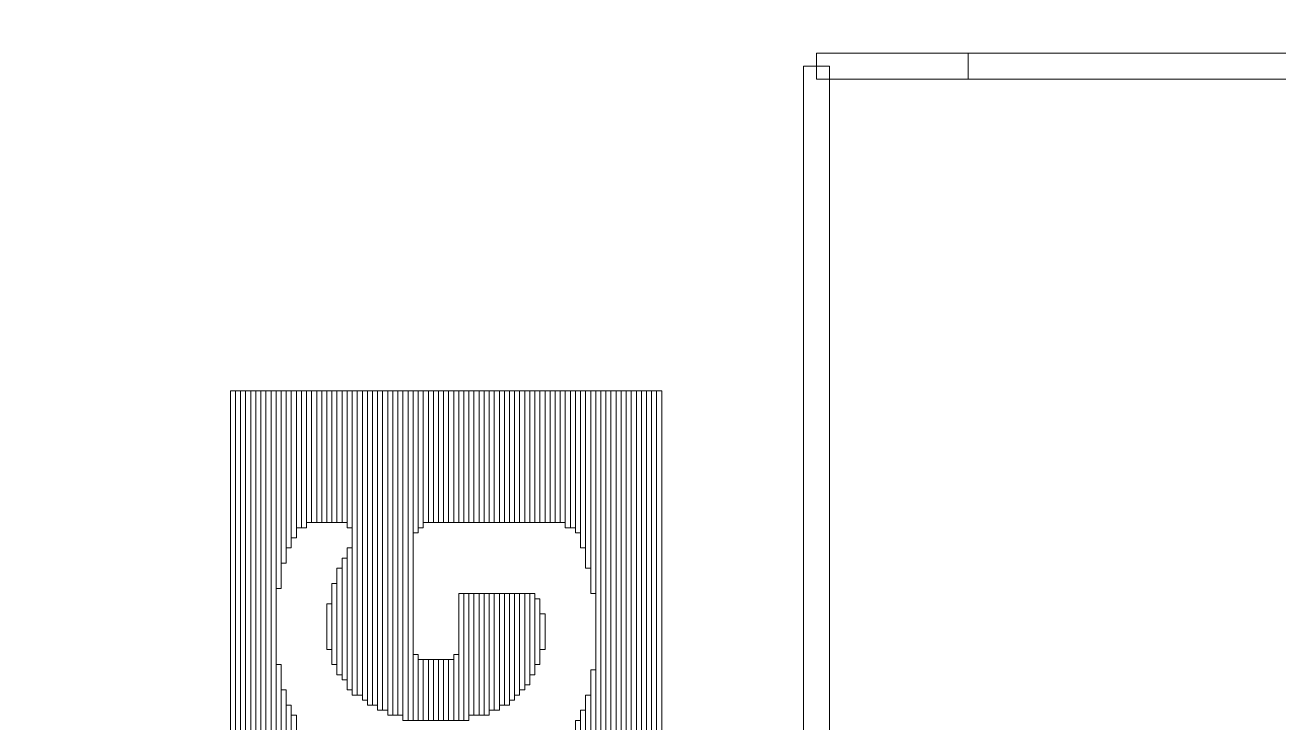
# Model space of a CAD drawing. Header units: millimetres. Extents: x -90 to 99, y -65 to 67.
# Drawn here: x -59.92 to -53.65, y -60.11 to -56.61 of the extents above; entities that cross this region are included whole.
import ezdxf

# ---------------------------------------------------------------- set-up
doc = ezdxf.new("R2010")
doc.units = ezdxf.units.MM
doc.header["$MEASUREMENT"] = 0
for name, color, linetype in [('BG_OUTLINE', 7, 'Continuous'), ('MA_PEN3', 7, 'Continuous'), ('PG_SILKSCREEN_TOP', 7, 'Continuous')]:
    doc.layers.add(name, color=color, linetype=linetype)

msp = doc.modelspace()

# ---------------------------------------------------------------- linework, layer by layer
at = {"layer": 'BG_OUTLINE', "color": 3, "lineweight": 9}
msp.add_open_spline([(-71.7269, -61.8795), (-71.7269, -61.8795), (-71.7343, 42.2681), (-71.7343, 42.2681), (-71.7343, 42.2681), (-71.7348, 43.0066), (-71.4419, 43.715), (-70.92, 44.2375), (-70.92, 44.2375), (-70.3982, 44.76), (-69.6866, 45.0538), (-68.9482, 45.0543), (-68.9482, 45.0543), (-68.9482, 45.0543), (75.2046, 45.0543), (75.2046, 45.0543), (75.2046, 45.0543), (76.8319, 45.0552), (78.1763, 43.7805), (78.2661, 42.1556), (78.2661, 42.1556), (78.2661, 42.1556), (78.2661, 31.2814), (78.2661, 31.2814), (78.2661, 31.2814), (78.2661, 31.2814), (72.2646, 31.2814), (72.2646, 31.2814), (72.2646, 31.2814), (72.2646, 31.2814), (72.2646, 26.9814), (72.2646, 26.9814), (72.2646, 26.9814), (72.2646, 26.9814), (78.2661, 26.9814), (78.2661, 26.9814), (78.2661, 26.9814), (78.2661, 26.9814), (78.2661, 18.6553), (78.2661, 18.6553), (78.2661, 18.6553), (78.2661, 18.6553), (72.2496, 18.6553), (72.2496, 18.6553), (72.2496, 18.6553), (72.2496, 18.6553), (72.2496, 14.3553), (72.2496, 14.3553), (72.2496, 14.3553), (72.2496, 14.3553), (78.2661, 14.3553), (78.2661, 14.3553), (78.2661, 14.3553), (78.2661, 14.3553), (78.2661, 9.255), (78.2661, 9.255), (78.2661, 9.255), (78.2661, 9.255), (72.2648, 9.255), (72.2648, 9.255), (72.2648, 9.255), (72.2648, 9.255), (72.2648, 4.955), (72.2648, 4.955), (72.2648, 4.955), (72.2648, 4.955), (78.2661, 4.955), (78.2661, 4.955), (78.2661, 4.955), (78.2661, 4.955), (78.2661, -3.3762), (78.2661, -3.3762), (78.2661, -3.3762), (78.2661, -3.3762), (72.2445, -3.3762), (72.2445, -3.3762), (72.2445, -3.3762), (72.2445, -3.3762), (72.2445, -7.6762), (72.2445, -7.6762), (72.2445, -7.6762), (72.2445, -7.6762), (78.2661, -7.6762), (78.2661, -7.6762), (78.2661, -7.6762), (78.2661, -7.6762), (78.2661, -12.7615), (78.2661, -12.7615), (78.2661, -12.7615), (78.2661, -12.7615), (72.2651, -12.7615), (72.2651, -12.7615), (72.2651, -12.7615), (72.2651, -12.7615), (72.2651, -17.0615), (72.2651, -17.0615), (72.2651, -17.0615), (72.2651, -17.0615), (78.2661, -17.0615), (78.2661, -17.0615), (78.2661, -17.0615), (78.2661, -17.0615), (78.2661, -25.4097), (78.2661, -25.4097), (78.2661, -25.4097), (78.2661, -25.4097), (72.2656, -25.4097), (72.2656, -25.4097), (72.2656, -25.4097), (72.2656, -25.4097), (72.2656, -29.7097), (72.2656, -29.7097), (72.2656, -29.7097), (72.2656, -29.7097), (78.2661, -29.7097), (78.2661, -29.7097), (78.2661, -29.7097), (78.2661, -29.7097), (78.2661, -34.793), (78.2661, -34.793), (78.2661, -34.793), (78.2661, -34.793), (72.2679, -34.793), (72.2679, -34.793), (72.2679, -34.793), (72.2679, -34.793), (72.2679, -39.0929), (72.2679, -39.0929), (72.2679, -39.0929), (72.2679, -39.0929), (78.2661, -39.0929), (78.2661, -39.0929), (78.2661, -39.0929), (78.2661, -39.0929), (78.2661, -47.4269), (78.2661, -47.4269), (78.2661, -47.4269), (78.2661, -47.4269), (72.2679, -47.4269), (72.2679, -47.4269), (72.2679, -47.4269), (72.2679, -47.4269), (72.2679, -51.7269), (72.2679, -51.7269), (72.2679, -51.7269), (72.2679, -51.7269), (78.2661, -51.7269), (78.2661, -51.7269), (78.2661, -51.7269), (78.2661, -51.7269), (78.2661, -51.8138), (78.2661, -51.8138), (78.2661, -51.8138), (78.2661, -51.8138), (78.2656, -61.8468), (78.2656, -61.8468), (78.2656, -61.8468), (78.2661, -62.6669), (77.9407, -63.4536), (77.3612, -64.0339), (77.3612, -64.0339), (76.7817, -64.6142), (75.9915, -64.9405), (75.1713, -64.941), (75.1713, -64.941), (75.1713, -64.941), (-68.6609, -64.9456), (-68.6609, -64.9456), (-68.6609, -64.9456), (-69.4735, -64.9461), (-70.2531, -64.6237), (-70.8281, -64.0495), (-70.8281, -64.0495), (-71.4031, -63.4752), (-71.7264, -62.6922), (-71.7269, -61.8795)], degree=3, knots=[0, 0, 0, 0, 0.022727, 0.022727, 0.022727, 0.022727, 0.045455, 0.045455, 0.045455, 0.045455, 0.068182, 0.068182, 0.068182, 0.068182, 0.090909, 0.090909, 0.090909, 0.090909, 0.113636, 0.113636, 0.113636, 0.113636, 0.136364, 0.136364, 0.136364, 0.136364, 0.159091, 0.159091, 0.159091, 0.159091, 0.181818, 0.181818, 0.181818, 0.181818, 0.204545, 0.204545, 0.204545, 0.204545, 0.227273, 0.227273, 0.227273, 0.227273, 0.25, 0.25, 0.25, 0.25, 0.272727, 0.272727, 0.272727, 0.272727, 0.295455, 0.295455, 0.295455, 0.295455, 0.318182, 0.318182, 0.318182, 0.318182, 0.340909, 0.340909, 0.340909, 0.340909, 0.363636, 0.363636, 0.363636, 0.363636, 0.386364, 0.386364, 0.386364, 0.386364, 0.409091, 0.409091, 0.409091, 0.409091, 0.431818, 0.431818, 0.431818, 0.431818, 0.454545, 0.454545, 0.454545, 0.454545, 0.477273, 0.477273, 0.477273, 0.477273, 0.5, 0.5, 0.5, 0.5, 0.522727, 0.522727, 0.522727, 0.522727, 0.545455, 0.545455, 0.545455, 0.545455, 0.568182, 0.568182, 0.568182, 0.568182, 0.590909, 0.590909, 0.590909, 0.590909, 0.613636, 0.613636, 0.613636, 0.613636, 0.636364, 0.636364, 0.636364, 0.636364, 0.659091, 0.659091, 0.659091, 0.659091, 0.681818, 0.681818, 0.681818, 0.681818, 0.704545, 0.704545, 0.704545, 0.704545, 0.727273, 0.727273, 0.727273, 0.727273, 0.75, 0.75, 0.75, 0.75, 0.772727, 0.772727, 0.772727, 0.772727, 0.795455, 0.795455, 0.795455, 0.795455, 0.818182, 0.818182, 0.818182, 0.818182, 0.840909, 0.840909, 0.840909, 0.840909, 0.863636, 0.863636, 0.863636, 0.863636, 0.886364, 0.886364, 0.886364, 0.886364, 0.909091, 0.909091, 0.909091, 0.909091, 0.931818, 0.931818, 0.931818, 0.931818, 0.954545, 0.954545, 0.954545, 0.954545, 0.977273, 0.977273, 0.977273, 0.977273, 1, 1, 1, 1], dxfattribs=at)
at = {"layer": 'MA_PEN3', "color": 5, "lineweight": 9}
for points in [[(-58.8692, -64.463), (-58.8692, -64.463), (-58.8946, -64.463), (-58.8946, -64.463), (-58.8946, -64.463), (-58.8946, -64.463), (-58.8946, -58.4432), (-58.8946, -58.4432), (-58.8946, -58.4432), (-58.8946, -58.4432), (-58.8692, -58.4432), (-58.8692, -58.4432), (-58.8692, -58.4432), (-58.8692, -58.4432), (-58.8692, -64.463), (-58.8692, -64.463)], [(-58.8438, -64.463), (-58.8438, -64.463), (-58.8692, -64.463), (-58.8692, -64.463), (-58.8692, -64.463), (-58.8692, -64.463), (-58.8692, -58.4432), (-58.8692, -58.4432), (-58.8692, -58.4432), (-58.8692, -58.4432), (-58.8438, -58.4432), (-58.8438, -58.4432), (-58.8438, -58.4432), (-58.8438, -58.4432), (-58.8438, -64.463), (-58.8438, -64.463)], [(-58.8184, -64.463), (-58.8184, -64.463), (-58.8438, -64.463), (-58.8438, -64.463), (-58.8438, -64.463), (-58.8438, -64.463), (-58.8438, -58.4432), (-58.8438, -58.4432), (-58.8438, -58.4432), (-58.8438, -58.4432), (-58.8184, -58.4432), (-58.8184, -58.4432), (-58.8184, -58.4432), (-58.8184, -58.4432), (-58.8184, -64.463), (-58.8184, -64.463)], [(-58.793, -64.463), (-58.793, -64.463), (-58.8184, -64.463), (-58.8184, -64.463), (-58.8184, -64.463), (-58.8184, -64.463), (-58.8184, -58.4432), (-58.8184, -58.4432), (-58.8184, -58.4432), (-58.8184, -58.4432), (-58.793, -58.4432), (-58.793, -58.4432), (-58.793, -58.4432), (-58.793, -58.4432), (-58.793, -64.463), (-58.793, -64.463)], [(-58.7676, -64.463), (-58.7676, -64.463), (-58.793, -64.463), (-58.793, -64.463), (-58.793, -64.463), (-58.793, -64.463), (-58.793, -58.4432), (-58.793, -58.4432), (-58.793, -58.4432), (-58.793, -58.4432), (-58.7676, -58.4432), (-58.7676, -58.4432), (-58.7676, -58.4432), (-58.7676, -58.4432), (-58.7676, -64.463), (-58.7676, -64.463)], [(-58.7422, -64.463), (-58.7422, -64.463), (-58.7676, -64.463), (-58.7676, -64.463), (-58.7676, -64.463), (-58.7676, -64.463), (-58.7676, -58.4432), (-58.7676, -58.4432), (-58.7676, -58.4432), (-58.7676, -58.4432), (-58.7422, -58.4432), (-58.7422, -58.4432), (-58.7422, -58.4432), (-58.7422, -58.4432), (-58.7422, -64.463), (-58.7422, -64.463)], [(-58.7168, -64.463), (-58.7168, -64.463), (-58.7422, -64.463), (-58.7422, -64.463), (-58.7422, -64.463), (-58.7422, -64.463), (-58.7422, -58.4432), (-58.7422, -58.4432), (-58.7422, -58.4432), (-58.7422, -58.4432), (-58.7168, -58.4432), (-58.7168, -58.4432), (-58.7168, -58.4432), (-58.7168, -58.4432), (-58.7168, -64.463), (-58.7168, -64.463)], [(-58.6914, -64.463), (-58.6914, -64.463), (-58.7168, -64.463), (-58.7168, -64.463), (-58.7168, -64.463), (-58.7168, -64.463), (-58.7168, -58.4432), (-58.7168, -58.4432), (-58.7168, -58.4432), (-58.7168, -58.4432), (-58.6914, -58.4432), (-58.6914, -58.4432), (-58.6914, -58.4432), (-58.6914, -58.4432), (-58.6914, -64.463), (-58.6914, -64.463)], [(-58.666, -64.463), (-58.666, -64.463), (-58.6914, -64.463), (-58.6914, -64.463), (-58.6914, -64.463), (-58.6914, -64.463), (-58.6914, -58.4432), (-58.6914, -58.4432), (-58.6914, -58.4432), (-58.6914, -58.4432), (-58.666, -58.4432), (-58.666, -58.4432), (-58.666, -58.4432), (-58.666, -58.4432), (-58.666, -64.463), (-58.666, -64.463)], [(-58.6406, -59.4338), (-58.6406, -59.4338), (-58.666, -59.4338), (-58.666, -59.4338), (-58.666, -59.4338), (-58.666, -59.4338), (-58.666, -58.4432), (-58.666, -58.4432), (-58.666, -58.4432), (-58.666, -58.4432), (-58.6406, -58.4432), (-58.6406, -58.4432), (-58.6406, -58.4432), (-58.6406, -58.4432), (-58.6406, -59.4338), (-58.6406, -59.4338)], [(-58.6152, -59.3068), (-58.6152, -59.3068), (-58.6406, -59.3068), (-58.6406, -59.3068), (-58.6406, -59.3068), (-58.6406, -59.3068), (-58.6406, -58.4432), (-58.6406, -58.4432), (-58.6406, -58.4432), (-58.6406, -58.4432), (-58.6152, -58.4432), (-58.6152, -58.4432), (-58.6152, -58.4432), (-58.6152, -58.4432), (-58.6152, -59.3068), (-58.6152, -59.3068)], [(-58.5898, -59.2306), (-58.5898, -59.2306), (-58.6152, -59.2306), (-58.6152, -59.2306), (-58.6152, -59.2306), (-58.6152, -59.2306), (-58.6152, -58.4432), (-58.6152, -58.4432), (-58.6152, -58.4432), (-58.6152, -58.4432), (-58.5898, -58.4432), (-58.5898, -58.4432), (-58.5898, -58.4432), (-58.5898, -58.4432), (-58.5898, -59.2306), (-58.5898, -59.2306)], [(-58.5644, -59.1798), (-58.5644, -59.1798), (-58.5898, -59.1798), (-58.5898, -59.1798), (-58.5898, -59.1798), (-58.5898, -59.1798), (-58.5898, -58.4432), (-58.5898, -58.4432), (-58.5898, -58.4432), (-58.5898, -58.4432), (-58.5644, -58.4432), (-58.5644, -58.4432), (-58.5644, -58.4432), (-58.5644, -58.4432), (-58.5644, -59.1798), (-58.5644, -59.1798)], [(-58.539, -59.129), (-58.539, -59.129), (-58.5644, -59.129), (-58.5644, -59.129), (-58.5644, -59.129), (-58.5644, -59.129), (-58.5644, -58.4432), (-58.5644, -58.4432), (-58.5644, -58.4432), (-58.5644, -58.4432), (-58.539, -58.4432), (-58.539, -58.4432), (-58.539, -58.4432), (-58.539, -58.4432), (-58.539, -59.129), (-58.539, -59.129)], [(-58.5136, -59.129), (-58.5136, -59.129), (-58.539, -59.129), (-58.539, -59.129), (-58.539, -59.129), (-58.539, -59.129), (-58.539, -58.4432), (-58.539, -58.4432), (-58.539, -58.4432), (-58.539, -58.4432), (-58.5136, -58.4432), (-58.5136, -58.4432), (-58.5136, -58.4432), (-58.5136, -58.4432), (-58.5136, -59.129), (-58.5136, -59.129)], [(-58.4882, -59.1036), (-58.4882, -59.1036), (-58.5136, -59.1036), (-58.5136, -59.1036), (-58.5136, -59.1036), (-58.5136, -59.1036), (-58.5136, -58.4432), (-58.5136, -58.4432), (-58.5136, -58.4432), (-58.5136, -58.4432), (-58.4882, -58.4432), (-58.4882, -58.4432), (-58.4882, -58.4432), (-58.4882, -58.4432), (-58.4882, -59.1036), (-58.4882, -59.1036)], [(-58.4628, -59.1036), (-58.4628, -59.1036), (-58.4882, -59.1036), (-58.4882, -59.1036), (-58.4882, -59.1036), (-58.4882, -59.1036), (-58.4882, -58.4432), (-58.4882, -58.4432), (-58.4882, -58.4432), (-58.4882, -58.4432), (-58.4628, -58.4432), (-58.4628, -58.4432), (-58.4628, -58.4432), (-58.4628, -58.4432), (-58.4628, -59.1036), (-58.4628, -59.1036)], [(-58.4374, -59.1036), (-58.4374, -59.1036), (-58.4628, -59.1036), (-58.4628, -59.1036), (-58.4628, -59.1036), (-58.4628, -59.1036), (-58.4628, -58.4432), (-58.4628, -58.4432), (-58.4628, -58.4432), (-58.4628, -58.4432), (-58.4374, -58.4432), (-58.4374, -58.4432), (-58.4374, -58.4432), (-58.4374, -58.4432), (-58.4374, -59.1036), (-58.4374, -59.1036)], [(-58.412, -59.1036), (-58.412, -59.1036), (-58.4374, -59.1036), (-58.4374, -59.1036), (-58.4374, -59.1036), (-58.4374, -59.1036), (-58.4374, -58.4432), (-58.4374, -58.4432), (-58.4374, -58.4432), (-58.4374, -58.4432), (-58.412, -58.4432), (-58.412, -58.4432), (-58.412, -58.4432), (-58.412, -58.4432), (-58.412, -59.1036), (-58.412, -59.1036)], [(-58.3866, -59.1036), (-58.3866, -59.1036), (-58.412, -59.1036), (-58.412, -59.1036), (-58.412, -59.1036), (-58.412, -59.1036), (-58.412, -58.4432), (-58.412, -58.4432), (-58.412, -58.4432), (-58.412, -58.4432), (-58.3866, -58.4432), (-58.3866, -58.4432), (-58.3866, -58.4432), (-58.3866, -58.4432), (-58.3866, -59.1036), (-58.3866, -59.1036)], [(-58.3612, -59.1036), (-58.3612, -59.1036), (-58.3866, -59.1036), (-58.3866, -59.1036), (-58.3866, -59.1036), (-58.3866, -59.1036), (-58.3866, -58.4432), (-58.3866, -58.4432), (-58.3866, -58.4432), (-58.3866, -58.4432), (-58.3612, -58.4432), (-58.3612, -58.4432), (-58.3612, -58.4432), (-58.3612, -58.4432), (-58.3612, -59.1036), (-58.3612, -59.1036)], [(-58.3358, -59.1036), (-58.3358, -59.1036), (-58.3612, -59.1036), (-58.3612, -59.1036), (-58.3612, -59.1036), (-58.3612, -59.1036), (-58.3612, -58.4432), (-58.3612, -58.4432), (-58.3612, -58.4432), (-58.3612, -58.4432), (-58.3358, -58.4432), (-58.3358, -58.4432), (-58.3358, -58.4432), (-58.3358, -58.4432), (-58.3358, -59.1036), (-58.3358, -59.1036)], [(-58.3104, -59.1036), (-58.3104, -59.1036), (-58.3358, -59.1036), (-58.3358, -59.1036), (-58.3358, -59.1036), (-58.3358, -59.1036), (-58.3358, -58.4432), (-58.3358, -58.4432), (-58.3358, -58.4432), (-58.3358, -58.4432), (-58.3104, -58.4432), (-58.3104, -58.4432), (-58.3104, -58.4432), (-58.3104, -58.4432), (-58.3104, -59.1036), (-58.3104, -59.1036)], [(-58.285, -59.129), (-58.285, -59.129), (-58.3104, -59.129), (-58.3104, -59.129), (-58.3104, -59.129), (-58.3104, -59.129), (-58.3104, -58.4432), (-58.3104, -58.4432), (-58.3104, -58.4432), (-58.3104, -58.4432), (-58.285, -58.4432), (-58.285, -58.4432), (-58.285, -58.4432), (-58.285, -58.4432), (-58.285, -59.129), (-58.285, -59.129)], [(-58.2596, -59.9672), (-58.2596, -59.9672), (-58.285, -59.9672), (-58.285, -59.9672), (-58.285, -59.9672), (-58.285, -59.9672), (-58.285, -58.4432), (-58.285, -58.4432), (-58.285, -58.4432), (-58.285, -58.4432), (-58.2596, -58.4432), (-58.2596, -58.4432), (-58.2596, -58.4432), (-58.2596, -58.4432), (-58.2596, -59.9672), (-58.2596, -59.9672)], [(-58.2342, -59.9672), (-58.2342, -59.9672), (-58.2596, -59.9672), (-58.2596, -59.9672), (-58.2596, -59.9672), (-58.2596, -59.9672), (-58.2596, -58.4432), (-58.2596, -58.4432), (-58.2596, -58.4432), (-58.2596, -58.4432), (-58.2342, -58.4432), (-58.2342, -58.4432), (-58.2342, -58.4432), (-58.2342, -58.4432), (-58.2342, -59.9672), (-58.2342, -59.9672)], [(-58.2088, -59.9926), (-58.2088, -59.9926), (-58.2342, -59.9926), (-58.2342, -59.9926), (-58.2342, -59.9926), (-58.2342, -59.9926), (-58.2342, -58.4432), (-58.2342, -58.4432), (-58.2342, -58.4432), (-58.2342, -58.4432), (-58.2088, -58.4432), (-58.2088, -58.4432), (-58.2088, -58.4432), (-58.2088, -58.4432), (-58.2088, -59.9926), (-58.2088, -59.9926)], [(-58.1834, -60.018), (-58.1834, -60.018), (-58.2088, -60.018), (-58.2088, -60.018), (-58.2088, -60.018), (-58.2088, -60.018), (-58.2088, -58.4432), (-58.2088, -58.4432), (-58.2088, -58.4432), (-58.2088, -58.4432), (-58.1834, -58.4432), (-58.1834, -58.4432), (-58.1834, -58.4432), (-58.1834, -58.4432), (-58.1834, -60.018), (-58.1834, -60.018)], [(-58.158, -60.018), (-58.158, -60.018), (-58.1834, -60.018), (-58.1834, -60.018), (-58.1834, -60.018), (-58.1834, -60.018), (-58.1834, -58.4432), (-58.1834, -58.4432), (-58.1834, -58.4432), (-58.1834, -58.4432), (-58.158, -58.4432), (-58.158, -58.4432), (-58.158, -58.4432), (-58.158, -58.4432), (-58.158, -60.018), (-58.158, -60.018)], [(-58.1326, -60.0434), (-58.1326, -60.0434), (-58.158, -60.0434), (-58.158, -60.0434), (-58.158, -60.0434), (-58.158, -60.0434), (-58.158, -58.4432), (-58.158, -58.4432), (-58.158, -58.4432), (-58.158, -58.4432), (-58.1326, -58.4432), (-58.1326, -58.4432), (-58.1326, -58.4432), (-58.1326, -58.4432), (-58.1326, -60.0434), (-58.1326, -60.0434)], [(-58.1071, -60.0434), (-58.1071, -60.0434), (-58.1326, -60.0434), (-58.1326, -60.0434), (-58.1326, -60.0434), (-58.1326, -60.0434), (-58.1326, -58.4432), (-58.1326, -58.4432), (-58.1326, -58.4432), (-58.1326, -58.4432), (-58.1071, -58.4432), (-58.1071, -58.4432), (-58.1071, -58.4432), (-58.1071, -58.4432), (-58.1071, -60.0434), (-58.1071, -60.0434)], [(-58.0817, -60.0688), (-58.0817, -60.0688), (-58.1071, -60.0688), (-58.1071, -60.0688), (-58.1071, -60.0688), (-58.1071, -60.0688), (-58.1071, -58.4432), (-58.1071, -58.4432), (-58.1071, -58.4432), (-58.1071, -58.4432), (-58.0817, -58.4432), (-58.0817, -58.4432), (-58.0817, -58.4432), (-58.0817, -58.4432), (-58.0817, -60.0688), (-58.0817, -60.0688)], [(-58.0563, -60.0688), (-58.0563, -60.0688), (-58.0817, -60.0688), (-58.0817, -60.0688), (-58.0817, -60.0688), (-58.0817, -60.0688), (-58.0817, -58.4432), (-58.0817, -58.4432), (-58.0817, -58.4432), (-58.0817, -58.4432), (-58.0563, -58.4432), (-58.0563, -58.4432), (-58.0563, -58.4432), (-58.0563, -58.4432), (-58.0563, -60.0688), (-58.0563, -60.0688)], [(-58.0309, -60.0688), (-58.0309, -60.0688), (-58.0563, -60.0688), (-58.0563, -60.0688), (-58.0563, -60.0688), (-58.0563, -60.0688), (-58.0563, -58.4432), (-58.0563, -58.4432), (-58.0563, -58.4432), (-58.0563, -58.4432), (-58.0309, -58.4432), (-58.0309, -58.4432), (-58.0309, -58.4432), (-58.0309, -58.4432), (-58.0309, -60.0688), (-58.0309, -60.0688)], [(-58.0055, -60.0942), (-58.0055, -60.0942), (-58.0309, -60.0942), (-58.0309, -60.0942), (-58.0309, -60.0942), (-58.0309, -60.0942), (-58.0309, -58.4432), (-58.0309, -58.4432), (-58.0309, -58.4432), (-58.0309, -58.4432), (-58.0055, -58.4432), (-58.0055, -58.4432), (-58.0055, -58.4432), (-58.0055, -58.4432), (-58.0055, -60.0942), (-58.0055, -60.0942)], [(-57.9801, -60.0942), (-57.9801, -60.0942), (-58.0055, -60.0942), (-58.0055, -60.0942), (-58.0055, -60.0942), (-58.0055, -60.0942), (-58.0055, -58.4432), (-58.0055, -58.4432), (-58.0055, -58.4432), (-58.0055, -58.4432), (-57.9801, -58.4432), (-57.9801, -58.4432), (-57.9801, -58.4432), (-57.9801, -58.4432), (-57.9801, -60.0942), (-57.9801, -60.0942)], [(-57.9547, -59.1544), (-57.9547, -59.1544), (-57.9801, -59.1544), (-57.9801, -59.1544), (-57.9801, -59.1544), (-57.9801, -59.1544), (-57.9801, -58.4432), (-57.9801, -58.4432), (-57.9801, -58.4432), (-57.9801, -58.4432), (-57.9547, -58.4432), (-57.9547, -58.4432), (-57.9547, -58.4432), (-57.9547, -58.4432), (-57.9547, -59.1544), (-57.9547, -59.1544)], [(-57.9293, -59.129), (-57.9293, -59.129), (-57.9547, -59.129), (-57.9547, -59.129), (-57.9547, -59.129), (-57.9547, -59.129), (-57.9547, -58.4432), (-57.9547, -58.4432), (-57.9547, -58.4432), (-57.9547, -58.4432), (-57.9293, -58.4432), (-57.9293, -58.4432), (-57.9293, -58.4432), (-57.9293, -58.4432), (-57.9293, -59.129), (-57.9293, -59.129)], [(-57.9039, -59.1036), (-57.9039, -59.1036), (-57.9293, -59.1036), (-57.9293, -59.1036), (-57.9293, -59.1036), (-57.9293, -59.1036), (-57.9293, -58.4432), (-57.9293, -58.4432), (-57.9293, -58.4432), (-57.9293, -58.4432), (-57.9039, -58.4432), (-57.9039, -58.4432), (-57.9039, -58.4432), (-57.9039, -58.4432), (-57.9039, -59.1036), (-57.9039, -59.1036)], [(-57.8785, -59.1036), (-57.8785, -59.1036), (-57.9039, -59.1036), (-57.9039, -59.1036), (-57.9039, -59.1036), (-57.9039, -59.1036), (-57.9039, -58.4432), (-57.9039, -58.4432), (-57.9039, -58.4432), (-57.9039, -58.4432), (-57.8785, -58.4432), (-57.8785, -58.4432), (-57.8785, -58.4432), (-57.8785, -58.4432), (-57.8785, -59.1036), (-57.8785, -59.1036)], [(-57.8531, -59.1036), (-57.8531, -59.1036), (-57.8785, -59.1036), (-57.8785, -59.1036), (-57.8785, -59.1036), (-57.8785, -59.1036), (-57.8785, -58.4432), (-57.8785, -58.4432), (-57.8785, -58.4432), (-57.8785, -58.4432), (-57.8531, -58.4432), (-57.8531, -58.4432), (-57.8531, -58.4432), (-57.8531, -58.4432), (-57.8531, -59.1036), (-57.8531, -59.1036)], [(-57.8277, -59.1036), (-57.8277, -59.1036), (-57.8531, -59.1036), (-57.8531, -59.1036), (-57.8531, -59.1036), (-57.8531, -59.1036), (-57.8531, -58.4432), (-57.8531, -58.4432), (-57.8531, -58.4432), (-57.8531, -58.4432), (-57.8277, -58.4432), (-57.8277, -58.4432), (-57.8277, -58.4432), (-57.8277, -58.4432), (-57.8277, -59.1036), (-57.8277, -59.1036)], [(-57.8023, -59.1036), (-57.8023, -59.1036), (-57.8277, -59.1036), (-57.8277, -59.1036), (-57.8277, -59.1036), (-57.8277, -59.1036), (-57.8277, -58.4432), (-57.8277, -58.4432), (-57.8277, -58.4432), (-57.8277, -58.4432), (-57.8023, -58.4432), (-57.8023, -58.4432), (-57.8023, -58.4432), (-57.8023, -58.4432), (-57.8023, -59.1036), (-57.8023, -59.1036)], [(-57.7769, -59.1036), (-57.7769, -59.1036), (-57.8023, -59.1036), (-57.8023, -59.1036), (-57.8023, -59.1036), (-57.8023, -59.1036), (-57.8023, -58.4432), (-57.8023, -58.4432), (-57.8023, -58.4432), (-57.8023, -58.4432), (-57.7769, -58.4432), (-57.7769, -58.4432), (-57.7769, -58.4432), (-57.7769, -58.4432), (-57.7769, -59.1036), (-57.7769, -59.1036)], [(-57.7515, -59.1036), (-57.7515, -59.1036), (-57.7769, -59.1036), (-57.7769, -59.1036), (-57.7769, -59.1036), (-57.7769, -59.1036), (-57.7769, -58.4432), (-57.7769, -58.4432), (-57.7769, -58.4432), (-57.7769, -58.4432), (-57.7515, -58.4432), (-57.7515, -58.4432), (-57.7515, -58.4432), (-57.7515, -58.4432), (-57.7515, -59.1036), (-57.7515, -59.1036)], [(-57.7261, -59.1036), (-57.7261, -59.1036), (-57.7515, -59.1036), (-57.7515, -59.1036), (-57.7515, -59.1036), (-57.7515, -59.1036), (-57.7515, -58.4432), (-57.7515, -58.4432), (-57.7515, -58.4432), (-57.7515, -58.4432), (-57.7261, -58.4432), (-57.7261, -58.4432), (-57.7261, -58.4432), (-57.7261, -58.4432), (-57.7261, -59.1036), (-57.7261, -59.1036)], [(-57.7007, -59.1036), (-57.7007, -59.1036), (-57.7261, -59.1036), (-57.7261, -59.1036), (-57.7261, -59.1036), (-57.7261, -59.1036), (-57.7261, -58.4432), (-57.7261, -58.4432), (-57.7261, -58.4432), (-57.7261, -58.4432), (-57.7007, -58.4432), (-57.7007, -58.4432), (-57.7007, -58.4432), (-57.7007, -58.4432), (-57.7007, -59.1036), (-57.7007, -59.1036)], [(-57.6753, -59.1036), (-57.6753, -59.1036), (-57.7007, -59.1036), (-57.7007, -59.1036), (-57.7007, -59.1036), (-57.7007, -59.1036), (-57.7007, -58.4432), (-57.7007, -58.4432), (-57.7007, -58.4432), (-57.7007, -58.4432), (-57.6753, -58.4432), (-57.6753, -58.4432), (-57.6753, -58.4432), (-57.6753, -58.4432), (-57.6753, -59.1036), (-57.6753, -59.1036)], [(-57.6499, -59.1036), (-57.6499, -59.1036), (-57.6753, -59.1036), (-57.6753, -59.1036), (-57.6753, -59.1036), (-57.6753, -59.1036), (-57.6753, -58.4432), (-57.6753, -58.4432), (-57.6753, -58.4432), (-57.6753, -58.4432), (-57.6499, -58.4432), (-57.6499, -58.4432), (-57.6499, -58.4432), (-57.6499, -58.4432), (-57.6499, -59.1036), (-57.6499, -59.1036)], [(-57.6245, -59.1036), (-57.6245, -59.1036), (-57.6499, -59.1036), (-57.6499, -59.1036), (-57.6499, -59.1036), (-57.6499, -59.1036), (-57.6499, -58.4432), (-57.6499, -58.4432), (-57.6499, -58.4432), (-57.6499, -58.4432), (-57.6245, -58.4432), (-57.6245, -58.4432), (-57.6245, -58.4432), (-57.6245, -58.4432), (-57.6245, -59.1036), (-57.6245, -59.1036)], [(-57.5991, -59.1036), (-57.5991, -59.1036), (-57.6245, -59.1036), (-57.6245, -59.1036), (-57.6245, -59.1036), (-57.6245, -59.1036), (-57.6245, -58.4432), (-57.6245, -58.4432), (-57.6245, -58.4432), (-57.6245, -58.4432), (-57.5991, -58.4432), (-57.5991, -58.4432), (-57.5991, -58.4432), (-57.5991, -58.4432), (-57.5991, -59.1036), (-57.5991, -59.1036)], [(-57.5737, -59.1036), (-57.5737, -59.1036), (-57.5991, -59.1036), (-57.5991, -59.1036), (-57.5991, -59.1036), (-57.5991, -59.1036), (-57.5991, -58.4432), (-57.5991, -58.4432), (-57.5991, -58.4432), (-57.5991, -58.4432), (-57.5737, -58.4432), (-57.5737, -58.4432), (-57.5737, -58.4432), (-57.5737, -58.4432), (-57.5737, -59.1036), (-57.5737, -59.1036)], [(-57.5483, -59.1036), (-57.5483, -59.1036), (-57.5737, -59.1036), (-57.5737, -59.1036), (-57.5737, -59.1036), (-57.5737, -59.1036), (-57.5737, -58.4432), (-57.5737, -58.4432), (-57.5737, -58.4432), (-57.5737, -58.4432), (-57.5483, -58.4432), (-57.5483, -58.4432), (-57.5483, -58.4432), (-57.5483, -58.4432), (-57.5483, -59.1036), (-57.5483, -59.1036)], [(-57.5229, -59.1036), (-57.5229, -59.1036), (-57.5483, -59.1036), (-57.5483, -59.1036), (-57.5483, -59.1036), (-57.5483, -59.1036), (-57.5483, -58.4432), (-57.5483, -58.4432), (-57.5483, -58.4432), (-57.5483, -58.4432), (-57.5229, -58.4432), (-57.5229, -58.4432), (-57.5229, -58.4432), (-57.5229, -58.4432), (-57.5229, -59.1036), (-57.5229, -59.1036)], [(-57.4975, -59.1036), (-57.4975, -59.1036), (-57.5229, -59.1036), (-57.5229, -59.1036), (-57.5229, -59.1036), (-57.5229, -59.1036), (-57.5229, -58.4432), (-57.5229, -58.4432), (-57.5229, -58.4432), (-57.5229, -58.4432), (-57.4975, -58.4432), (-57.4975, -58.4432), (-57.4975, -58.4432), (-57.4975, -58.4432), (-57.4975, -59.1036), (-57.4975, -59.1036)], [(-57.4721, -59.1036), (-57.4721, -59.1036), (-57.4975, -59.1036), (-57.4975, -59.1036), (-57.4975, -59.1036), (-57.4975, -59.1036), (-57.4975, -58.4432), (-57.4975, -58.4432), (-57.4975, -58.4432), (-57.4975, -58.4432), (-57.4721, -58.4432), (-57.4721, -58.4432), (-57.4721, -58.4432), (-57.4721, -58.4432), (-57.4721, -59.1036), (-57.4721, -59.1036)], [(-57.4467, -59.1036), (-57.4467, -59.1036), (-57.4721, -59.1036), (-57.4721, -59.1036), (-57.4721, -59.1036), (-57.4721, -59.1036), (-57.4721, -58.4432), (-57.4721, -58.4432), (-57.4721, -58.4432), (-57.4721, -58.4432), (-57.4467, -58.4432), (-57.4467, -58.4432), (-57.4467, -58.4432), (-57.4467, -58.4432), (-57.4467, -59.1036), (-57.4467, -59.1036)], [(-57.4213, -59.1036), (-57.4213, -59.1036), (-57.4467, -59.1036), (-57.4467, -59.1036), (-57.4467, -59.1036), (-57.4467, -59.1036), (-57.4467, -58.4432), (-57.4467, -58.4432), (-57.4467, -58.4432), (-57.4467, -58.4432), (-57.4213, -58.4432), (-57.4213, -58.4432), (-57.4213, -58.4432), (-57.4213, -58.4432), (-57.4213, -59.1036), (-57.4213, -59.1036)], [(-57.3959, -59.1036), (-57.3959, -59.1036), (-57.4213, -59.1036), (-57.4213, -59.1036), (-57.4213, -59.1036), (-57.4213, -59.1036), (-57.4213, -58.4432), (-57.4213, -58.4432), (-57.4213, -58.4432), (-57.4213, -58.4432), (-57.3959, -58.4432), (-57.3959, -58.4432), (-57.3959, -58.4432), (-57.3959, -58.4432), (-57.3959, -59.1036), (-57.3959, -59.1036)], [(-57.3705, -59.1036), (-57.3705, -59.1036), (-57.3959, -59.1036), (-57.3959, -59.1036), (-57.3959, -59.1036), (-57.3959, -59.1036), (-57.3959, -58.4432), (-57.3959, -58.4432), (-57.3959, -58.4432), (-57.3959, -58.4432), (-57.3705, -58.4432), (-57.3705, -58.4432), (-57.3705, -58.4432), (-57.3705, -58.4432), (-57.3705, -59.1036), (-57.3705, -59.1036)], [(-57.3451, -59.1036), (-57.3451, -59.1036), (-57.3705, -59.1036), (-57.3705, -59.1036), (-57.3705, -59.1036), (-57.3705, -59.1036), (-57.3705, -58.4432), (-57.3705, -58.4432), (-57.3705, -58.4432), (-57.3705, -58.4432), (-57.3451, -58.4432), (-57.3451, -58.4432), (-57.3451, -58.4432), (-57.3451, -58.4432), (-57.3451, -59.1036), (-57.3451, -59.1036)], [(-57.3197, -59.1036), (-57.3197, -59.1036), (-57.3451, -59.1036), (-57.3451, -59.1036), (-57.3451, -59.1036), (-57.3451, -59.1036), (-57.3451, -58.4432), (-57.3451, -58.4432), (-57.3451, -58.4432), (-57.3451, -58.4432), (-57.3197, -58.4432), (-57.3197, -58.4432), (-57.3197, -58.4432), (-57.3197, -58.4432), (-57.3197, -59.1036), (-57.3197, -59.1036)], [(-57.2943, -59.1036), (-57.2943, -59.1036), (-57.3197, -59.1036), (-57.3197, -59.1036), (-57.3197, -59.1036), (-57.3197, -59.1036), (-57.3197, -58.4432), (-57.3197, -58.4432), (-57.3197, -58.4432), (-57.3197, -58.4432), (-57.2943, -58.4432), (-57.2943, -58.4432), (-57.2943, -58.4432), (-57.2943, -58.4432), (-57.2943, -59.1036), (-57.2943, -59.1036)], [(-57.2689, -59.1036), (-57.2689, -59.1036), (-57.2943, -59.1036), (-57.2943, -59.1036), (-57.2943, -59.1036), (-57.2943, -59.1036), (-57.2943, -58.4432), (-57.2943, -58.4432), (-57.2943, -58.4432), (-57.2943, -58.4432), (-57.2689, -58.4432), (-57.2689, -58.4432), (-57.2689, -58.4432), (-57.2689, -58.4432), (-57.2689, -59.1036), (-57.2689, -59.1036)], [(-57.2435, -59.1036), (-57.2435, -59.1036), (-57.2689, -59.1036), (-57.2689, -59.1036), (-57.2689, -59.1036), (-57.2689, -59.1036), (-57.2689, -58.4432), (-57.2689, -58.4432), (-57.2689, -58.4432), (-57.2689, -58.4432), (-57.2435, -58.4432), (-57.2435, -58.4432), (-57.2435, -58.4432), (-57.2435, -58.4432), (-57.2435, -59.1036), (-57.2435, -59.1036)], [(-57.2181, -59.1036), (-57.2181, -59.1036), (-57.2435, -59.1036), (-57.2435, -59.1036), (-57.2435, -59.1036), (-57.2435, -59.1036), (-57.2435, -58.4432), (-57.2435, -58.4432), (-57.2435, -58.4432), (-57.2435, -58.4432), (-57.2181, -58.4432), (-57.2181, -58.4432), (-57.2181, -58.4432), (-57.2181, -58.4432), (-57.2181, -59.1036), (-57.2181, -59.1036)], [(-57.1927, -59.129), (-57.1927, -59.129), (-57.2181, -59.129), (-57.2181, -59.129), (-57.2181, -59.129), (-57.2181, -59.129), (-57.2181, -58.4432), (-57.2181, -58.4432), (-57.2181, -58.4432), (-57.2181, -58.4432), (-57.1927, -58.4432), (-57.1927, -58.4432), (-57.1927, -58.4432), (-57.1927, -58.4432), (-57.1927, -59.129), (-57.1927, -59.129)], [(-57.1673, -59.129), (-57.1673, -59.129), (-57.1927, -59.129), (-57.1927, -59.129), (-57.1927, -59.129), (-57.1927, -59.129), (-57.1927, -58.4432), (-57.1927, -58.4432), (-57.1927, -58.4432), (-57.1927, -58.4432), (-57.1673, -58.4432), (-57.1673, -58.4432), (-57.1673, -58.4432), (-57.1673, -58.4432), (-57.1673, -59.129), (-57.1673, -59.129)], [(-57.1419, -59.1544), (-57.1419, -59.1544), (-57.1673, -59.1544), (-57.1673, -59.1544), (-57.1673, -59.1544), (-57.1673, -59.1544), (-57.1673, -58.4432), (-57.1673, -58.4432), (-57.1673, -58.4432), (-57.1673, -58.4432), (-57.1419, -58.4432), (-57.1419, -58.4432), (-57.1419, -58.4432), (-57.1419, -58.4432), (-57.1419, -59.1544), (-57.1419, -59.1544)], [(-57.1165, -59.2306), (-57.1165, -59.2306), (-57.1419, -59.2306), (-57.1419, -59.2306), (-57.1419, -59.2306), (-57.1419, -59.2306), (-57.1419, -58.4432), (-57.1419, -58.4432), (-57.1419, -58.4432), (-57.1419, -58.4432), (-57.1165, -58.4432), (-57.1165, -58.4432), (-57.1165, -58.4432), (-57.1165, -58.4432), (-57.1165, -59.2306), (-57.1165, -59.2306)], [(-57.0911, -59.3322), (-57.0911, -59.3322), (-57.1165, -59.3322), (-57.1165, -59.3322), (-57.1165, -59.3322), (-57.1165, -59.3322), (-57.1165, -58.4432), (-57.1165, -58.4432), (-57.1165, -58.4432), (-57.1165, -58.4432), (-57.0911, -58.4432), (-57.0911, -58.4432), (-57.0911, -58.4432), (-57.0911, -58.4432), (-57.0911, -59.3322), (-57.0911, -59.3322)], [(-57.0657, -59.4592), (-57.0657, -59.4592), (-57.0911, -59.4592), (-57.0911, -59.4592), (-57.0911, -59.4592), (-57.0911, -59.4592), (-57.0911, -58.4432), (-57.0911, -58.4432), (-57.0911, -58.4432), (-57.0911, -58.4432), (-57.0657, -58.4432), (-57.0657, -58.4432), (-57.0657, -58.4432), (-57.0657, -58.4432), (-57.0657, -59.4592), (-57.0657, -59.4592)], [(-57.0403, -64.463), (-57.0403, -64.463), (-57.0657, -64.463), (-57.0657, -64.463), (-57.0657, -64.463), (-57.0657, -64.463), (-57.0657, -58.4432), (-57.0657, -58.4432), (-57.0657, -58.4432), (-57.0657, -58.4432), (-57.0403, -58.4432), (-57.0403, -58.4432), (-57.0403, -58.4432), (-57.0403, -58.4432), (-57.0403, -64.463), (-57.0403, -64.463)], [(-57.0149, -64.463), (-57.0149, -64.463), (-57.0403, -64.463), (-57.0403, -64.463), (-57.0403, -64.463), (-57.0403, -64.463), (-57.0403, -58.4432), (-57.0403, -58.4432), (-57.0403, -58.4432), (-57.0403, -58.4432), (-57.0149, -58.4432), (-57.0149, -58.4432), (-57.0149, -58.4432), (-57.0149, -58.4432), (-57.0149, -64.463), (-57.0149, -64.463)], [(-56.9895, -64.463), (-56.9895, -64.463), (-57.0149, -64.463), (-57.0149, -64.463), (-57.0149, -64.463), (-57.0149, -64.463), (-57.0149, -58.4432), (-57.0149, -58.4432), (-57.0149, -58.4432), (-57.0149, -58.4432), (-56.9895, -58.4432), (-56.9895, -58.4432), (-56.9895, -58.4432), (-56.9895, -58.4432), (-56.9895, -64.463), (-56.9895, -64.463)], [(-56.9641, -64.463), (-56.9641, -64.463), (-56.9895, -64.463), (-56.9895, -64.463), (-56.9895, -64.463), (-56.9895, -64.463), (-56.9895, -58.4432), (-56.9895, -58.4432), (-56.9895, -58.4432), (-56.9895, -58.4432), (-56.9641, -58.4432), (-56.9641, -58.4432), (-56.9641, -58.4432), (-56.9641, -58.4432), (-56.9641, -64.463), (-56.9641, -64.463)], [(-56.9387, -64.463), (-56.9387, -64.463), (-56.9641, -64.463), (-56.9641, -64.463), (-56.9641, -64.463), (-56.9641, -64.463), (-56.9641, -58.4432), (-56.9641, -58.4432), (-56.9641, -58.4432), (-56.9641, -58.4432), (-56.9387, -58.4432), (-56.9387, -58.4432), (-56.9387, -58.4432), (-56.9387, -58.4432), (-56.9387, -64.463), (-56.9387, -64.463)], [(-56.9133, -64.463), (-56.9133, -64.463), (-56.9387, -64.463), (-56.9387, -64.463), (-56.9387, -64.463), (-56.9387, -64.463), (-56.9387, -58.4432), (-56.9387, -58.4432), (-56.9387, -58.4432), (-56.9387, -58.4432), (-56.9133, -58.4432), (-56.9133, -58.4432), (-56.9133, -58.4432), (-56.9133, -58.4432), (-56.9133, -64.463), (-56.9133, -64.463)], [(-56.8879, -64.463), (-56.8879, -64.463), (-56.9133, -64.463), (-56.9133, -64.463), (-56.9133, -64.463), (-56.9133, -64.463), (-56.9133, -58.4432), (-56.9133, -58.4432), (-56.9133, -58.4432), (-56.9133, -58.4432), (-56.8879, -58.4432), (-56.8879, -58.4432), (-56.8879, -58.4432), (-56.8879, -58.4432), (-56.8879, -64.463), (-56.8879, -64.463)], [(-56.8625, -64.463), (-56.8625, -64.463), (-56.8879, -64.463), (-56.8879, -64.463), (-56.8879, -64.463), (-56.8879, -64.463), (-56.8879, -58.4432), (-56.8879, -58.4432), (-56.8879, -58.4432), (-56.8879, -58.4432), (-56.8625, -58.4432), (-56.8625, -58.4432), (-56.8625, -58.4432), (-56.8625, -58.4432), (-56.8625, -64.463), (-56.8625, -64.463)], [(-56.8371, -64.463), (-56.8371, -64.463), (-56.8625, -64.463), (-56.8625, -64.463), (-56.8625, -64.463), (-56.8625, -64.463), (-56.8625, -58.4432), (-56.8625, -58.4432), (-56.8625, -58.4432), (-56.8625, -58.4432), (-56.8371, -58.4432), (-56.8371, -58.4432), (-56.8371, -58.4432), (-56.8371, -58.4432), (-56.8371, -64.463), (-56.8371, -64.463)], [(-56.8117, -64.463), (-56.8117, -64.463), (-56.8371, -64.463), (-56.8371, -64.463), (-56.8371, -64.463), (-56.8371, -64.463), (-56.8371, -58.4432), (-56.8371, -58.4432), (-56.8371, -58.4432), (-56.8371, -58.4432), (-56.8117, -58.4432), (-56.8117, -58.4432), (-56.8117, -58.4432), (-56.8117, -58.4432), (-56.8117, -64.463), (-56.8117, -64.463)], [(-56.7863, -64.463), (-56.7863, -64.463), (-56.8117, -64.463), (-56.8117, -64.463), (-56.8117, -64.463), (-56.8117, -64.463), (-56.8117, -58.4432), (-56.8117, -58.4432), (-56.8117, -58.4432), (-56.8117, -58.4432), (-56.7863, -58.4432), (-56.7863, -58.4432), (-56.7863, -58.4432), (-56.7863, -58.4432), (-56.7863, -64.463), (-56.7863, -64.463)], [(-56.7609, -64.463), (-56.7609, -64.463), (-56.7863, -64.463), (-56.7863, -64.463), (-56.7863, -64.463), (-56.7863, -64.463), (-56.7863, -58.4432), (-56.7863, -58.4432), (-56.7863, -58.4432), (-56.7863, -58.4432), (-56.7609, -58.4432), (-56.7609, -58.4432), (-56.7609, -58.4432), (-56.7609, -58.4432), (-56.7609, -64.463), (-56.7609, -64.463)], [(-56.7355, -64.463), (-56.7355, -64.463), (-56.7609, -64.463), (-56.7609, -64.463), (-56.7609, -64.463), (-56.7609, -64.463), (-56.7609, -58.4432), (-56.7609, -58.4432), (-56.7609, -58.4432), (-56.7609, -58.4432), (-56.7355, -58.4432), (-56.7355, -58.4432), (-56.7355, -58.4432), (-56.7355, -58.4432), (-56.7355, -64.463), (-56.7355, -64.463)], [(-58.285, -59.9418), (-58.285, -59.9418), (-58.3104, -59.9418), (-58.3104, -59.9418), (-58.3104, -59.9418), (-58.3104, -59.9418), (-58.3104, -59.2306), (-58.3104, -59.2306), (-58.3104, -59.2306), (-58.3104, -59.2306), (-58.285, -59.2306), (-58.285, -59.2306), (-58.285, -59.2306), (-58.285, -59.2306), (-58.285, -59.9418), (-58.285, -59.9418)], [(-58.3104, -59.891), (-58.3104, -59.891), (-58.3358, -59.891), (-58.3358, -59.891), (-58.3358, -59.891), (-58.3358, -59.891), (-58.3358, -59.2814), (-58.3358, -59.2814), (-58.3358, -59.2814), (-58.3358, -59.2814), (-58.3104, -59.2814), (-58.3104, -59.2814), (-58.3104, -59.2814), (-58.3104, -59.2814), (-58.3104, -59.891), (-58.3104, -59.891)], [(-58.3358, -59.8656), (-58.3358, -59.8656), (-58.3612, -59.8656), (-58.3612, -59.8656), (-58.3612, -59.8656), (-58.3612, -59.8656), (-58.3612, -59.3322), (-58.3612, -59.3322), (-58.3612, -59.3322), (-58.3612, -59.3322), (-58.3358, -59.3322), (-58.3358, -59.3322), (-58.3358, -59.3322), (-58.3358, -59.3322), (-58.3358, -59.8656), (-58.3358, -59.8656)], [(-58.3612, -59.8148), (-58.3612, -59.8148), (-58.3866, -59.8148), (-58.3866, -59.8148), (-58.3866, -59.8148), (-58.3866, -59.8148), (-58.3866, -59.4084), (-58.3866, -59.4084), (-58.3866, -59.4084), (-58.3866, -59.4084), (-58.3612, -59.4084), (-58.3612, -59.4084), (-58.3612, -59.4084), (-58.3612, -59.4084), (-58.3612, -59.8148), (-58.3612, -59.8148)], [(-57.7261, -60.0942), (-57.7261, -60.0942), (-57.7515, -60.0942), (-57.7515, -60.0942), (-57.7515, -60.0942), (-57.7515, -60.0942), (-57.7515, -59.4592), (-57.7515, -59.4592), (-57.7515, -59.4592), (-57.7515, -59.4592), (-57.7261, -59.4592), (-57.7261, -59.4592), (-57.7261, -59.4592), (-57.7261, -59.4592), (-57.7261, -60.0942), (-57.7261, -60.0942)], [(-57.7007, -60.0942), (-57.7007, -60.0942), (-57.7261, -60.0942), (-57.7261, -60.0942), (-57.7261, -60.0942), (-57.7261, -60.0942), (-57.7261, -59.4592), (-57.7261, -59.4592), (-57.7261, -59.4592), (-57.7261, -59.4592), (-57.7007, -59.4592), (-57.7007, -59.4592), (-57.7007, -59.4592), (-57.7007, -59.4592), (-57.7007, -60.0942), (-57.7007, -60.0942)], [(-57.6753, -60.0688), (-57.6753, -60.0688), (-57.7007, -60.0688), (-57.7007, -60.0688), (-57.7007, -60.0688), (-57.7007, -60.0688), (-57.7007, -59.4592), (-57.7007, -59.4592), (-57.7007, -59.4592), (-57.7007, -59.4592), (-57.6753, -59.4592), (-57.6753, -59.4592), (-57.6753, -59.4592), (-57.6753, -59.4592), (-57.6753, -60.0688), (-57.6753, -60.0688)], [(-57.6499, -60.0688), (-57.6499, -60.0688), (-57.6753, -60.0688), (-57.6753, -60.0688), (-57.6753, -60.0688), (-57.6753, -60.0688), (-57.6753, -59.4592), (-57.6753, -59.4592), (-57.6753, -59.4592), (-57.6753, -59.4592), (-57.6499, -59.4592), (-57.6499, -59.4592), (-57.6499, -59.4592), (-57.6499, -59.4592), (-57.6499, -60.0688), (-57.6499, -60.0688)], [(-57.6245, -60.0688), (-57.6245, -60.0688), (-57.6499, -60.0688), (-57.6499, -60.0688), (-57.6499, -60.0688), (-57.6499, -60.0688), (-57.6499, -59.4592), (-57.6499, -59.4592), (-57.6499, -59.4592), (-57.6499, -59.4592), (-57.6245, -59.4592), (-57.6245, -59.4592), (-57.6245, -59.4592), (-57.6245, -59.4592), (-57.6245, -60.0688), (-57.6245, -60.0688)], [(-57.5991, -60.0688), (-57.5991, -60.0688), (-57.6245, -60.0688), (-57.6245, -60.0688), (-57.6245, -60.0688), (-57.6245, -60.0688), (-57.6245, -59.4592), (-57.6245, -59.4592), (-57.6245, -59.4592), (-57.6245, -59.4592), (-57.5991, -59.4592), (-57.5991, -59.4592), (-57.5991, -59.4592), (-57.5991, -59.4592), (-57.5991, -60.0688), (-57.5991, -60.0688)], [(-57.5737, -60.0434), (-57.5737, -60.0434), (-57.5991, -60.0434), (-57.5991, -60.0434), (-57.5991, -60.0434), (-57.5991, -60.0434), (-57.5991, -59.4592), (-57.5991, -59.4592), (-57.5991, -59.4592), (-57.5991, -59.4592), (-57.5737, -59.4592), (-57.5737, -59.4592), (-57.5737, -59.4592), (-57.5737, -59.4592), (-57.5737, -60.0434), (-57.5737, -60.0434)], [(-57.5483, -60.0434), (-57.5483, -60.0434), (-57.5737, -60.0434), (-57.5737, -60.0434), (-57.5737, -60.0434), (-57.5737, -60.0434), (-57.5737, -59.4592), (-57.5737, -59.4592), (-57.5737, -59.4592), (-57.5737, -59.4592), (-57.5483, -59.4592), (-57.5483, -59.4592), (-57.5483, -59.4592), (-57.5483, -59.4592), (-57.5483, -60.0434), (-57.5483, -60.0434)], [(-57.5229, -60.018), (-57.5229, -60.018), (-57.5483, -60.018), (-57.5483, -60.018), (-57.5483, -60.018), (-57.5483, -60.018), (-57.5483, -59.4592), (-57.5483, -59.4592), (-57.5483, -59.4592), (-57.5483, -59.4592), (-57.5229, -59.4592), (-57.5229, -59.4592), (-57.5229, -59.4592), (-57.5229, -59.4592), (-57.5229, -60.018), (-57.5229, -60.018)], [(-57.4975, -60.018), (-57.4975, -60.018), (-57.5229, -60.018), (-57.5229, -60.018), (-57.5229, -60.018), (-57.5229, -60.018), (-57.5229, -59.4592), (-57.5229, -59.4592), (-57.5229, -59.4592), (-57.5229, -59.4592), (-57.4975, -59.4592), (-57.4975, -59.4592), (-57.4975, -59.4592), (-57.4975, -59.4592), (-57.4975, -60.018), (-57.4975, -60.018)], [(-57.4721, -59.9926), (-57.4721, -59.9926), (-57.4975, -59.9926), (-57.4975, -59.9926), (-57.4975, -59.9926), (-57.4975, -59.9926), (-57.4975, -59.4592), (-57.4975, -59.4592), (-57.4975, -59.4592), (-57.4975, -59.4592), (-57.4721, -59.4592), (-57.4721, -59.4592), (-57.4721, -59.4592), (-57.4721, -59.4592), (-57.4721, -59.9926), (-57.4721, -59.9926)], [(-57.4467, -59.9672), (-57.4467, -59.9672), (-57.4721, -59.9672), (-57.4721, -59.9672), (-57.4721, -59.9672), (-57.4721, -59.9672), (-57.4721, -59.4592), (-57.4721, -59.4592), (-57.4721, -59.4592), (-57.4721, -59.4592), (-57.4467, -59.4592), (-57.4467, -59.4592), (-57.4467, -59.4592), (-57.4467, -59.4592), (-57.4467, -59.9672), (-57.4467, -59.9672)], [(-57.4213, -59.9418), (-57.4213, -59.9418), (-57.4467, -59.9418), (-57.4467, -59.9418), (-57.4467, -59.9418), (-57.4467, -59.9418), (-57.4467, -59.4592), (-57.4467, -59.4592), (-57.4467, -59.4592), (-57.4467, -59.4592), (-57.4213, -59.4592), (-57.4213, -59.4592), (-57.4213, -59.4592), (-57.4213, -59.4592), (-57.4213, -59.9418), (-57.4213, -59.9418)], [(-57.3959, -59.9164), (-57.3959, -59.9164), (-57.4213, -59.9164), (-57.4213, -59.9164), (-57.4213, -59.9164), (-57.4213, -59.9164), (-57.4213, -59.4592), (-57.4213, -59.4592), (-57.4213, -59.4592), (-57.4213, -59.4592), (-57.3959, -59.4592), (-57.3959, -59.4592), (-57.3959, -59.4592), (-57.3959, -59.4592), (-57.3959, -59.9164), (-57.3959, -59.9164)], [(-57.3705, -59.8656), (-57.3705, -59.8656), (-57.3959, -59.8656), (-57.3959, -59.8656), (-57.3959, -59.8656), (-57.3959, -59.8656), (-57.3959, -59.4592), (-57.3959, -59.4592), (-57.3959, -59.4592), (-57.3959, -59.4592), (-57.3705, -59.4592), (-57.3705, -59.4592), (-57.3705, -59.4592), (-57.3705, -59.4592), (-57.3705, -59.8656), (-57.3705, -59.8656)], [(-57.3451, -59.8148), (-57.3451, -59.8148), (-57.3705, -59.8148), (-57.3705, -59.8148), (-57.3705, -59.8148), (-57.3705, -59.8148), (-57.3705, -59.4846), (-57.3705, -59.4846), (-57.3705, -59.4846), (-57.3705, -59.4846), (-57.3451, -59.4846), (-57.3451, -59.4846), (-57.3451, -59.4846), (-57.3451, -59.4846), (-57.3451, -59.8148), (-57.3451, -59.8148)], [(-58.3866, -59.7386), (-58.3866, -59.7386), (-58.412, -59.7386), (-58.412, -59.7386), (-58.412, -59.7386), (-58.412, -59.7386), (-58.412, -59.51), (-58.412, -59.51), (-58.412, -59.51), (-58.412, -59.51), (-58.3866, -59.51), (-58.3866, -59.51), (-58.3866, -59.51), (-58.3866, -59.51), (-58.3866, -59.7386), (-58.3866, -59.7386)], [(-57.3197, -59.7386), (-57.3197, -59.7386), (-57.3451, -59.7386), (-57.3451, -59.7386), (-57.3451, -59.7386), (-57.3451, -59.7386), (-57.3451, -59.5608), (-57.3451, -59.5608), (-57.3451, -59.5608), (-57.3451, -59.5608), (-57.3197, -59.5608), (-57.3197, -59.5608), (-57.3197, -59.5608), (-57.3197, -59.5608), (-57.3197, -59.7386), (-57.3197, -59.7386)], [(-58.6406, -64.463), (-58.6406, -64.463), (-58.666, -64.463), (-58.666, -64.463), (-58.666, -64.463), (-58.666, -64.463), (-58.666, -59.8148), (-58.666, -59.8148), (-58.666, -59.8148), (-58.666, -59.8148), (-58.6406, -59.8148), (-58.6406, -59.8148), (-58.6406, -59.8148), (-58.6406, -59.8148), (-58.6406, -64.463), (-58.6406, -64.463)], [(-57.9547, -60.0942), (-57.9547, -60.0942), (-57.9801, -60.0942), (-57.9801, -60.0942), (-57.9801, -60.0942), (-57.9801, -60.0942), (-57.9801, -59.764), (-57.9801, -59.764), (-57.9801, -59.764), (-57.9801, -59.764), (-57.9547, -59.764), (-57.9547, -59.764), (-57.9547, -59.764), (-57.9547, -59.764), (-57.9547, -60.0942), (-57.9547, -60.0942)], [(-57.9293, -60.0942), (-57.9293, -60.0942), (-57.9547, -60.0942), (-57.9547, -60.0942), (-57.9547, -60.0942), (-57.9547, -60.0942), (-57.9547, -59.7894), (-57.9547, -59.7894), (-57.9547, -59.7894), (-57.9547, -59.7894), (-57.9293, -59.7894), (-57.9293, -59.7894), (-57.9293, -59.7894), (-57.9293, -59.7894), (-57.9293, -60.0942), (-57.9293, -60.0942)], [(-57.9039, -60.0942), (-57.9039, -60.0942), (-57.9293, -60.0942), (-57.9293, -60.0942), (-57.9293, -60.0942), (-57.9293, -60.0942), (-57.9293, -59.7894), (-57.9293, -59.7894), (-57.9293, -59.7894), (-57.9293, -59.7894), (-57.9039, -59.7894), (-57.9039, -59.7894), (-57.9039, -59.7894), (-57.9039, -59.7894), (-57.9039, -60.0942), (-57.9039, -60.0942)], [(-57.8785, -60.0942), (-57.8785, -60.0942), (-57.9039, -60.0942), (-57.9039, -60.0942), (-57.9039, -60.0942), (-57.9039, -60.0942), (-57.9039, -59.7894), (-57.9039, -59.7894), (-57.9039, -59.7894), (-57.9039, -59.7894), (-57.8785, -59.7894), (-57.8785, -59.7894), (-57.8785, -59.7894), (-57.8785, -59.7894), (-57.8785, -60.0942), (-57.8785, -60.0942)], [(-57.8531, -60.0942), (-57.8531, -60.0942), (-57.8785, -60.0942), (-57.8785, -60.0942), (-57.8785, -60.0942), (-57.8785, -60.0942), (-57.8785, -59.7894), (-57.8785, -59.7894), (-57.8785, -59.7894), (-57.8785, -59.7894), (-57.8531, -59.7894), (-57.8531, -59.7894), (-57.8531, -59.7894), (-57.8531, -59.7894), (-57.8531, -60.0942), (-57.8531, -60.0942)], [(-57.8277, -60.0942), (-57.8277, -60.0942), (-57.8531, -60.0942), (-57.8531, -60.0942), (-57.8531, -60.0942), (-57.8531, -60.0942), (-57.8531, -59.7894), (-57.8531, -59.7894), (-57.8531, -59.7894), (-57.8531, -59.7894), (-57.8277, -59.7894), (-57.8277, -59.7894), (-57.8277, -59.7894), (-57.8277, -59.7894), (-57.8277, -60.0942), (-57.8277, -60.0942)], [(-57.8023, -60.0942), (-57.8023, -60.0942), (-57.8277, -60.0942), (-57.8277, -60.0942), (-57.8277, -60.0942), (-57.8277, -60.0942), (-57.8277, -59.7894), (-57.8277, -59.7894), (-57.8277, -59.7894), (-57.8277, -59.7894), (-57.8023, -59.7894), (-57.8023, -59.7894), (-57.8023, -59.7894), (-57.8023, -59.7894), (-57.8023, -60.0942), (-57.8023, -60.0942)], [(-57.7769, -60.0942), (-57.7769, -60.0942), (-57.8023, -60.0942), (-57.8023, -60.0942), (-57.8023, -60.0942), (-57.8023, -60.0942), (-57.8023, -59.7894), (-57.8023, -59.7894), (-57.8023, -59.7894), (-57.8023, -59.7894), (-57.7769, -59.7894), (-57.7769, -59.7894), (-57.7769, -59.7894), (-57.7769, -59.7894), (-57.7769, -60.0942), (-57.7769, -60.0942)], [(-57.7515, -60.0942), (-57.7515, -60.0942), (-57.7769, -60.0942), (-57.7769, -60.0942), (-57.7769, -60.0942), (-57.7769, -60.0942), (-57.7769, -59.764), (-57.7769, -59.764), (-57.7769, -59.764), (-57.7769, -59.764), (-57.7515, -59.764), (-57.7515, -59.764), (-57.7515, -59.764), (-57.7515, -59.764), (-57.7515, -60.0942), (-57.7515, -60.0942)], [(-57.0657, -63.6502), (-57.0657, -63.6502), (-57.0911, -63.6502), (-57.0911, -63.6502), (-57.0911, -63.6502), (-57.0911, -63.6502), (-57.0911, -59.8402), (-57.0911, -59.8402), (-57.0911, -59.8402), (-57.0911, -59.8402), (-57.0657, -59.8402), (-57.0657, -59.8402), (-57.0657, -59.8402), (-57.0657, -59.8402), (-57.0657, -63.6502), (-57.0657, -63.6502)], [(-58.6152, -61.0594), (-58.6152, -61.0594), (-58.6406, -61.0594), (-58.6406, -61.0594), (-58.6406, -61.0594), (-58.6406, -61.0594), (-58.6406, -59.9418), (-58.6406, -59.9418), (-58.6406, -59.9418), (-58.6406, -59.9418), (-58.6152, -59.9418), (-58.6152, -59.9418), (-58.6152, -59.9418), (-58.6152, -59.9418), (-58.6152, -61.0594), (-58.6152, -61.0594)], [(-57.0911, -60.5514), (-57.0911, -60.5514), (-57.1165, -60.5514), (-57.1165, -60.5514), (-57.1165, -60.5514), (-57.1165, -60.5514), (-57.1165, -59.9672), (-57.1165, -59.9672), (-57.1165, -59.9672), (-57.1165, -59.9672), (-57.0911, -59.9672), (-57.0911, -59.9672), (-57.0911, -59.9672), (-57.0911, -59.9672), (-57.0911, -60.5514), (-57.0911, -60.5514)], [(-58.5898, -61.034), (-58.5898, -61.034), (-58.6152, -61.034), (-58.6152, -61.034), (-58.6152, -61.034), (-58.6152, -61.034), (-58.6152, -60.018), (-58.6152, -60.018), (-58.6152, -60.018), (-58.6152, -60.018), (-58.5898, -60.018), (-58.5898, -60.018), (-58.5898, -60.018), (-58.5898, -60.018), (-58.5898, -61.034), (-58.5898, -61.034)], [(-58.5644, -61.034), (-58.5644, -61.034), (-58.5898, -61.034), (-58.5898, -61.034), (-58.5898, -61.034), (-58.5898, -61.034), (-58.5898, -60.0688), (-58.5898, -60.0688), (-58.5898, -60.0688), (-58.5898, -60.0688), (-58.5644, -60.0688), (-58.5644, -60.0688), (-58.5644, -60.0688), (-58.5644, -60.0688), (-58.5644, -61.034), (-58.5644, -61.034)], [(-57.1165, -60.526), (-57.1165, -60.526), (-57.1419, -60.526), (-57.1419, -60.526), (-57.1419, -60.526), (-57.1419, -60.526), (-57.1419, -60.0434), (-57.1419, -60.0434), (-57.1419, -60.0434), (-57.1419, -60.0434), (-57.1165, -60.0434), (-57.1165, -60.0434), (-57.1165, -60.0434), (-57.1165, -60.0434), (-57.1165, -60.526), (-57.1165, -60.526)], [(-57.1419, -60.526), (-57.1419, -60.526), (-57.1673, -60.526), (-57.1673, -60.526), (-57.1673, -60.526), (-57.1673, -60.526), (-57.1673, -60.0942), (-57.1673, -60.0942), (-57.1673, -60.0942), (-57.1673, -60.0942), (-57.1419, -60.0942), (-57.1419, -60.0942), (-57.1419, -60.0942), (-57.1419, -60.0942), (-57.1419, -60.526), (-57.1419, -60.526)]]:
    msp.add_open_spline(points, degree=3, knots=[0, 0, 0, 0, 0.25, 0.25, 0.25, 0.25, 0.5, 0.5, 0.5, 0.5, 0.75, 0.75, 0.75, 0.75, 1, 1, 1, 1], dxfattribs=at)
at = {"layer": 'PG_SILKSCREEN_TOP', "color": 6, "lineweight": 9}
for points in [[(-55.2008, -56.7525), (-55.2008, -56.7525), (-55.2008, -56.8826), (-55.2008, -56.8826), (-55.2008, -56.8826), (-55.2008, -56.8826), (-55.9608, -56.8826), (-55.9608, -56.8826), (-55.9608, -56.8826), (-55.9608, -56.8826), (-55.9608, -56.7525), (-55.9608, -56.7525), (-55.9608, -56.7525), (-55.9608, -56.7525), (-55.2008, -56.7525), (-55.2008, -56.7525)], [(-48.091, -56.7525), (-48.091, -56.7525), (-48.091, -56.8826), (-48.091, -56.8826), (-48.091, -56.8826), (-48.091, -56.8826), (-55.2008, -56.8826), (-55.2008, -56.8826), (-55.2008, -56.8826), (-55.2008, -56.8826), (-55.2008, -56.7525), (-55.2008, -56.7525), (-55.2008, -56.7525), (-55.2008, -56.7525), (-48.091, -56.7525), (-48.091, -56.7525)], [(-56.0258, -56.8176), (-56.0258, -56.8176), (-55.8958, -56.8176), (-55.8958, -56.8176), (-55.8958, -56.8176), (-55.8958, -56.8176), (-55.8958, -64.4376), (-55.8958, -64.4376), (-55.8958, -64.4376), (-55.8958, -64.4376), (-56.0258, -64.4376), (-56.0258, -64.4376), (-56.0258, -64.4376), (-56.0258, -64.4376), (-56.0258, -56.8176), (-56.0258, -56.8176)]]:
    msp.add_open_spline(points, degree=3, knots=[0, 0, 0, 0, 0.25, 0.25, 0.25, 0.25, 0.5, 0.5, 0.5, 0.5, 0.75, 0.75, 0.75, 0.75, 1, 1, 1, 1], dxfattribs=at)

doc.saveas('drawing.dxf')
